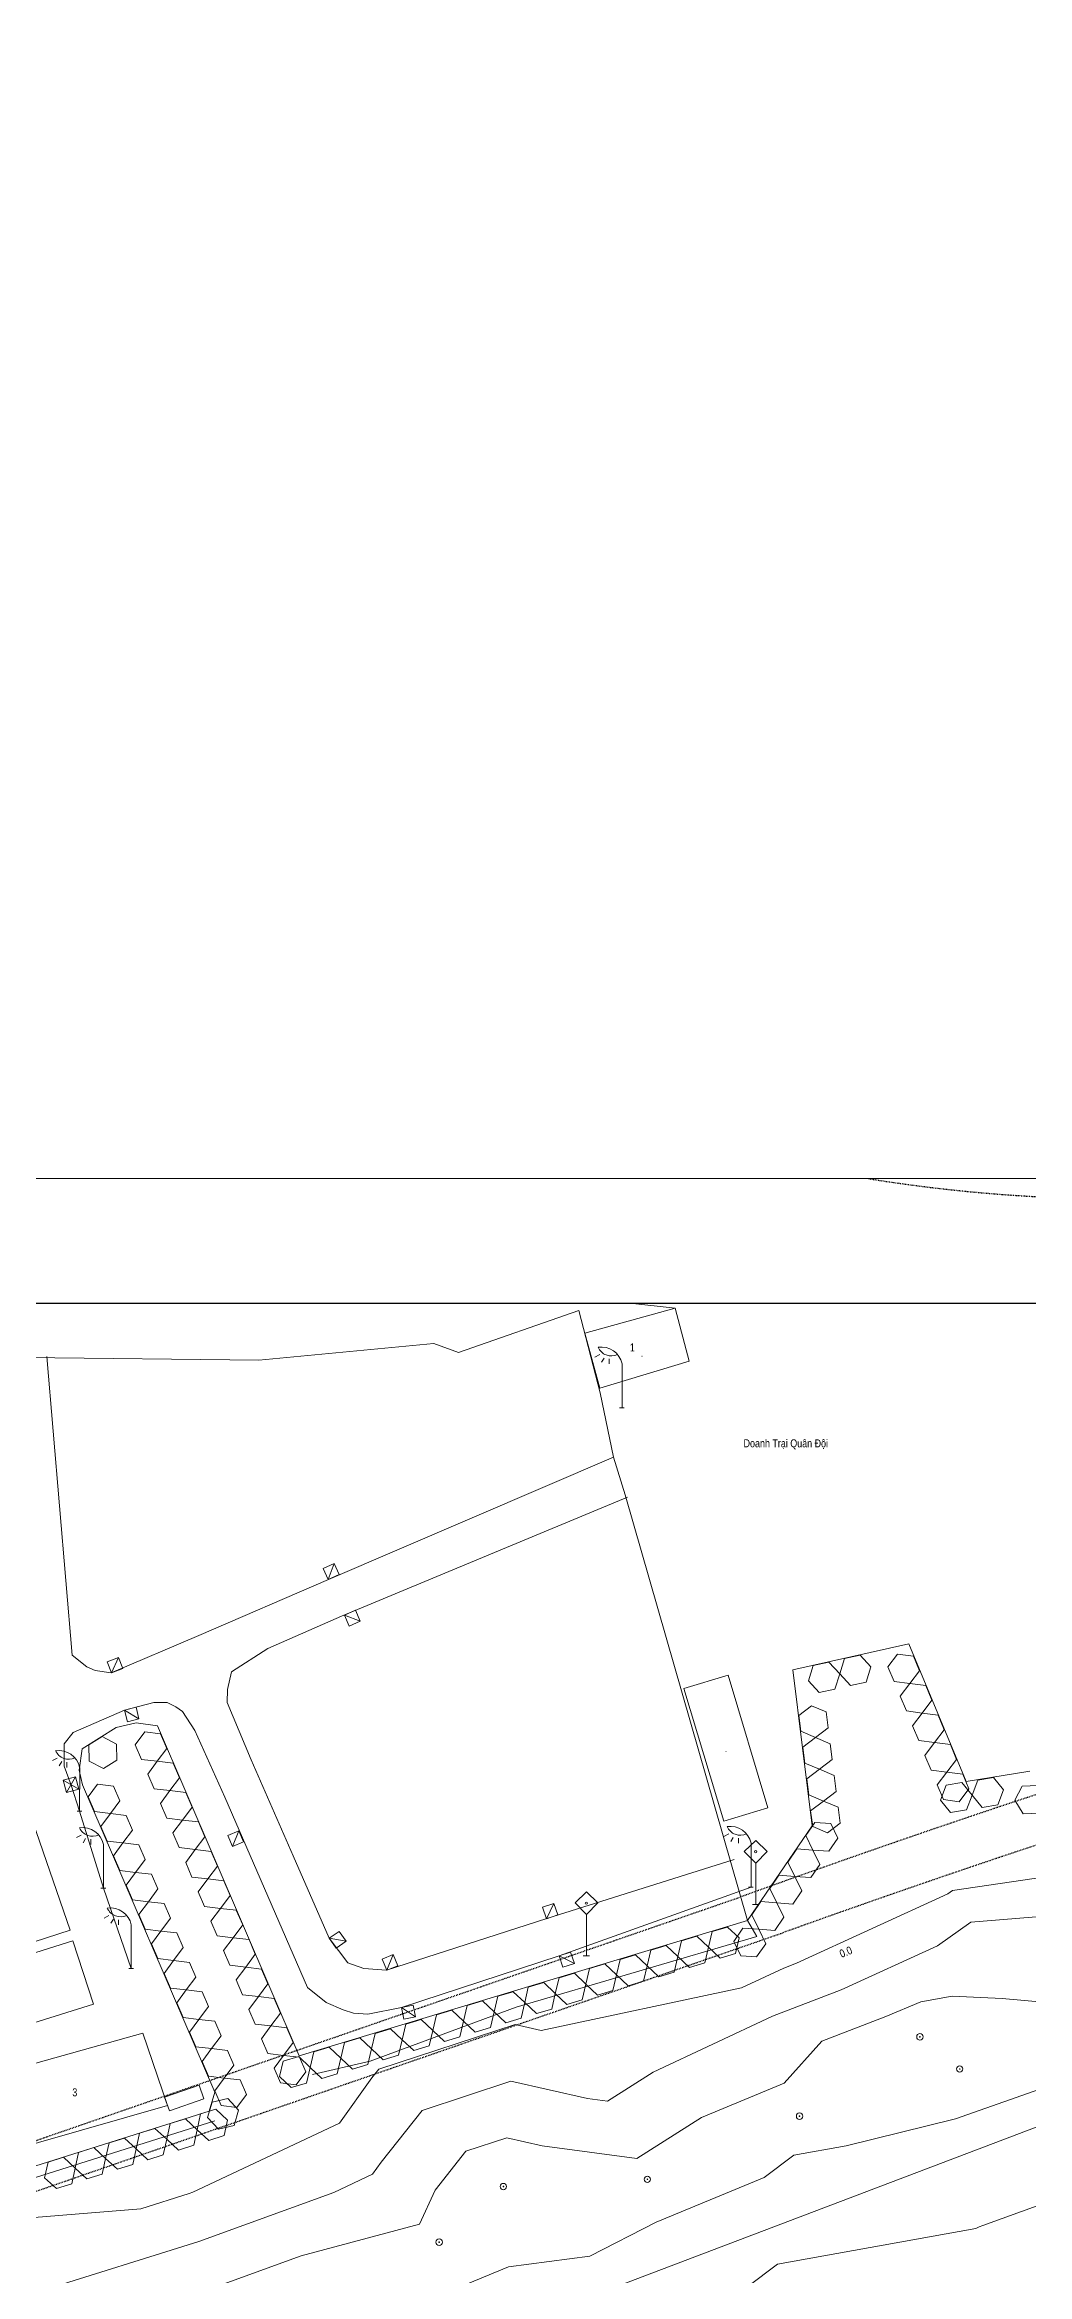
# Model space of a CAD drawing. Header units: millimetres. Extents: x 583747 to 595948, y 2304962 to 2309584.
# Drawn here: x 595581.2 to 595704, y 2307392.7 to 2307671.4 of the extents above; entities that cross this region are included whole.
import ezdxf
from ezdxf.enums import TextEntityAlignment as Align
from ezdxf.xclip import XClip

# ---------------------------------------------------------------- set-up
doc = ezdxf.new("R2010")
doc.units = ezdxf.units.MM
doc.linetypes.add('DASHDOT', pattern=[1, 0.5, -0.25, 0, -0.25])
for name, color, linetype, lineweight in [('00_nen', 8, 'Continuous', 5), ('KT-DV', 7, 'Continuous', 0), ('Nen dc cb Hong bang', 253, 'Continuous', 60)]:
    doc.layers.add(name, color=color, linetype=linetype, lineweight=lineweight)
doc.layers.add('A-PLOT LINE', color=6, linetype='DASHDOT')
doc.styles.add('ghicu', font='Vnarial.ttf', dxfattribs={"width": 0.8, "height": 1})

# ---------------------------------------------------------------- blocks, each defined once
blk = doc.blocks.new('PLOT')
at = {"layer": 'A-PLOT LINE', "color": 251}
for points in [[(3406473, 1341313), (3483144, 1403532)], [(3409967, 1336426), (3489632, 1401131)]]:
    blk.add_lwpolyline(points, dxfattribs=at)
for centre, radius, start, end in [((4366992, 346889), 1377564, 113.03385, 129.911384), ((4366992, 346889), 1371564, 113.002432, 129.767856), ((3429999, 1689349), 199498, 252.75164, 291.14207)]:
    blk.add_arc(centre, radius, start, end, dxfattribs=at)
blk = doc.blocks.new('DV')
ref = blk.add_blockref('PLOT', (-3147123, 179596, 0), dxfattribs=dict(rotation=340.0000000045929))
XClip(ref).set_block_clipping_path([(3437700.5976729654, 868981.9081885163), (3912891.8375199828, 1041937.3750337446), (3715693.8178756535, 1583734.481302836), (3240502.5780286361, 1410779.0144576086)])
blk = doc.blocks.new('nen dc cb Hong bang')
at = {"layer": '00_nen', "color": 0, "linetype": 'ByBlock', "lineweight": -2}
for p, q in [((-180.67, 301.11, -62.12), (-181.13, 300.6, -62.12)), ((-179.37, 301.03, -62.12), (-179.15, 300.43, -62.12)), ((-175.77, 295.82, -62.12), (-177.64, 300.97, -62.12)), ((-179.99, 300.88, -62.12), (-180.12, 300.29, -62.12)), ((-175.51, 295.92, -62.12), (-176.07, 295.71, -62.12)), ((-144.98, 250.37, -62.12), (-145.44, 249.86, -62.12)), ((-144.31, 250.14, -62.12), (-144.43, 249.55, -62.12)), ((-143.68, 250.29, -62.12), (-143.46, 249.69, -62.12)), ((-140.08, 245.08, -62.12), (-141.96, 250.23, -62.12)), ((-139.82, 245.18, -62.12), (-140.38, 244.97, -62.12)), ((-139.16, 243.11, -62.12), (-138.41, 243.38, -62.12)), ((-227.1, 230.49, -62.12), (-227.55, 229.99, -62.12)), ((-226.42, 230.27, -62.12), (-226.54, 229.67, -62.12)), ((-225.79, 230.41, -62.12), (-225.57, 229.81, -62.12)), ((-222.2, 225.21, -62.12), (-224.07, 230.36, -62.12)), ((-156.85, 229.82, -62.12), (-156.1, 230.1, -62.12)), ((-221.93, 225.31, -62.12), (-222.5, 225.1, -62.12)), ((-221, 222.47, -62.12), (-221.45, 221.96, -62.12)), ((-220.32, 222.25, -62.12), (-220.44, 221.65, -62.12)), ((-219.69, 222.39, -62.12), (-219.47, 221.79, -62.12)), ((-216.09, 217.19, -62.12), (-217.97, 222.34, -62.12)), ((-215.83, 217.28, -62.12), (-216.39, 217.08, -62.12)), ((-214.29, 214.22, -62.12), (-214.74, 213.72, -62.12)), ((-213.61, 214, -62.12), (-213.73, 213.4, -62.12)), ((-212.98, 214.14, -62.12), (-212.76, 213.54, -62.12)), ((-209.38, 208.94, -62.12), (-211.26, 214.09, -62.12)), ((-209.12, 209.04, -62.12), (-209.68, 208.83, -62.12))]:
    blk.add_line(p, q, dxfattribs=at)
at = {"layer": '00_nen', "color": 0, "linetype": 'ByBlock', "lineweight": -2, "flags": 128}
for points, elevation in [([(-112.31, 270.62), (-119.33, 266.68), (-131.99, 280.38), (-144.5, 272.37), (-135.52, 254.9), (-139.06, 240.99), (-139.06, 240.99), (-185.91, 205.89), (-216.71, 238.57), (-219.33, 238.03), (-221.5, 236.58), (-224.57, 232.65), (-224.02, 230.02), (-222.99, 228.43), (-194.27, 198.03), (-194.14, 195.56), (-216.71, 178.22)], -62.12), ([(-206.15, 167.24), (-189.77, 179.8), (-176, 191.34), (-172.23, 195.15), (-171.73, 196.92), (-169.13, 204.78), (-159.97, 212.01), (-150.24, 213.26), (-147.76, 213.8), (-143.64, 219.16), (-132.03, 230.83), (-125.1, 236.89), (-115.66, 246.2), (-112.79, 250.39), (-103.93, 254.44)], -63.12), ([(-186.58, 174.6), (-177.15, 182.51), (-164.58, 191.28), (-164.2, 195.98), (-162.26, 201.84), (-158.02, 205.18), (-153.52, 205.76), (-141.87, 208.31), (-136.04, 215.9), (-127.78, 223.49), (-125.18, 230.01), (-118.7, 235.67), (-115.24, 238.88), (-111.78, 240.91), (-105.83, 242.75), (-99.53, 244.46)], -64.12), ([(-88.89, 223.21), (-98.38, 215.29), (-98.73, 214.97), (-99.06, 214.64), (-120.82, 201.96), (-128.42, 190.28)], -63.12), ([(-94.4, 236.28), (-106.13, 226.63), (-117.82, 218.78), (-123.58, 215.43), (-126.09, 211.57), (-136.86, 201.68), (-143.22, 194.86), (-152.3, 190.11), (-159.6, 183.39)], -64.12), ([(-193.06, 194.67), (-216.32, 176.75), (-223.6, 173.03), (-231.55, 172.35), (-245.93, 180.95), (-264.62, 205.92), (-277.88, 231.98), (-292.66, 269.45), (-307.7, 308.59), (-317.9, 340.69), (-347.14, 414.61)], -62.12), ([(-71.4, 365.52), (-107.53, 347.85), (-107.53, 347.85), (-107.53, 347.85), (-147.73, 319.91), (-154.52, 328.32), (-156.63, 329.38), (-160.29, 329.93), (-163.96, 330.19), (-166.9, 329.85)], -62.12), ([(285.69, 123.97), (251.46, 165.72), (201.03, 231.76), (169.86, 270.4), (165.46, 275.19), (122.27, 331.12), (101.01, 361.79), (11.01, 303.93), (-32.79, 273.46), (-91.24, 233.49), (-141.92, 189.66), (-195.04, 143.62), (-214.92, 121.83), (-226.16, 101.87), (-233.11, 83.02), (-246.7, 35.6), (-271.86, -56.45)], -62.12), ([(-139.06, 240.99), (-171.66, 285.74), (-174.67, 289.64), (-178.98, 296.62), (-185.01, 305.37), (-197.37, 295.31), (-200.63, 295.28), (-220.46, 285.86), (-247.96, 276.15), (-251.61, 284.9), (-269.14, 278.57), (-295.47, 337.4)], -62.12), ([(-223.17, 316.27), (-211.02, 301.27), (-202.23, 300.98), (-195.86, 303.3), (-189.29, 305.97), (-173.8, 309.81)], -62.12), ([(-245.53, 277.19), (-229.76, 243.2), (-227.55, 242.48), (-226.39, 242.39), (-224.41, 242.8), (-215.71, 250.94), (-202.91, 263.09), (-174.67, 289.64)], -62.12), ([(-220.91, 170.63), (-197.97, 181.16), (-192.96, 185), (-192.56, 185.34), (-178.32, 199.72), (-176.43, 206.42), (-176, 207.73), (-161.91, 218.83), (-158.59, 219.26), (-136.89, 232.85), (-132.78, 236.97), (-131.49, 238.1), (-116.7, 252.71), (-116.28, 253.32), (-104.42, 259.71), (-102.15, 260.52), (-100.82, 261.84), (-79.42, 283.17), (-78.87, 283.5), (-78.28, 284.32), (-77.62, 284.86), (-77.1, 285.43)], -62.12), ([(-171.3, 285.57), (-199.8, 259.32), (-207.08, 252.37), (-210.34, 248.09), (-210.04, 245.82), (-209.51, 244.3), (-204.25, 238.61), (-195.2, 229.13), (-187.43, 221), (-184.19, 218.92), (-182.1, 218.93), (-179.35, 219.69), (-162.72, 232.63), (-143.27, 247.59)], -62.12), ([(-140.08, 245.08), (-159.67, 228.79), (-176, 215.96), (-179.65, 213.72), (-181.37, 213.22), (-182.72, 213.18), (-185.05, 213.31), (-187.88, 214.28), (-205.73, 233.09), (-212.12, 239.62), (-214.38, 241.32), (-215.38, 241.57), (-216.56, 241.72), (-218.13, 241.15), (-221.26, 239.01), (-226.32, 234.16), (-226.91, 232.46), (-225.95, 229.82), (-224.33, 227.91), (-222.2, 225.21), (-216.09, 217.19), (-209.38, 208.94)], -62.12), ([(-183.58, 204.29), (-177.37, 208.31), (-162.52, 220.94), (-137.29, 239.54), (-139.06, 240.99)], -62.12)]:
    blk.add_lwpolyline(points, dxfattribs=dict(at, elevation=elevation))
at = {"layer": '00_nen', "color": 0, "linetype": 'ByBlock', "lineweight": -2, "elevation": -62.12, "flags": 128}
for points in [[(-179.21, 297.18), (-169.89, 304.18), (-173.8, 309.81), (-183.36, 302.98)], [(-151.87, 268.98), (-141.49, 255.1), (-146.11, 251.65), (-156.49, 265.53)], [(-230.91, 218.94), (-227.25, 221.93), (-218.21, 210.83), (-221.93, 207.93)], [(-212.3, 203.13), (-223.08, 194.92), (-227.89, 201.67), (-217.44, 209.71)], [(-222.97, 189.15), (-205.28, 201.85), (-199.27, 194.43), (-217.38, 181.26)], [(-196.41, 198.18), (-199.97, 195.29), (-198.82, 193.89), (-195.27, 196.78)]]:
    blk.add_lwpolyline(points, close=True, dxfattribs=at)
at = {"layer": '00_nen', "color": 0, "linetype": 'ByBlock', "lineweight": -2, "elevation": -62.12}
for points in [[(-132.1, 275.34), (-130.15, 275.78), (-129.56, 277.69), (-130.91, 279.16), (-132.86, 278.72), (-133.46, 276.81)], [(-135.35, 274.07), (-135.45, 276.07), (-137.22, 276.99), (-138.91, 275.91), (-138.81, 273.91), (-137.04, 272.99)], [(-129.39, 272.41), (-127.43, 272.85), (-126.84, 274.76), (-128.2, 276.22), (-130.15, 275.78), (-130.74, 273.87)], [(-138.72, 271.91), (-138.81, 273.91), (-140.59, 274.83), (-142.27, 273.75), (-142.18, 271.75), (-140.41, 270.83)], [(-126.67, 269.47), (-124.72, 269.91), (-124.13, 271.82), (-125.48, 273.29), (-127.43, 272.85), (-128.03, 270.94)], [(-123.96, 266.53), (-122, 266.97), (-121.41, 268.88), (-122.77, 270.35), (-124.72, 269.91), (-125.31, 268)], [(-138.76, 268.86), (-140.76, 268.96), (-141.84, 267.28), (-140.93, 265.5), (-138.93, 265.4), (-137.84, 267.08)], [(-114.61, 265.32), (-114.59, 267.32), (-116.31, 268.34), (-118.05, 267.36), (-118.07, 265.36), (-116.35, 264.34)], [(-111.27, 265.36), (-109.41, 266.11), (-109.13, 268.09), (-110.71, 269.32), (-112.56, 268.57), (-112.84, 266.59)], [(-202.92, 265.18), (-201.87, 264.11), (-202.94, 263.06), (-203.99, 264.13)], [(-136.93, 265.3), (-138.93, 265.4), (-140.01, 263.72), (-139.1, 261.94), (-137.1, 261.84), (-136.02, 263.52)], [(-121.24, 263.59), (-119.29, 264.03), (-118.7, 265.94), (-120.05, 267.41), (-122, 266.97), (-122.6, 265.06)], [(-118.1, 263.36), (-118.07, 265.36), (-119.79, 266.38), (-121.54, 265.41), (-121.56, 263.41), (-119.84, 262.39)], [(-197.38, 259.54), (-198.47, 258.5), (-199.5, 259.59), (-198.42, 260.62)], [(-135.1, 261.74), (-137.1, 261.84), (-138.18, 260.16), (-137.27, 258.38), (-135.27, 258.28), (-134.19, 259.96)], [(-133.27, 258.18), (-135.27, 258.28), (-136.36, 256.6), (-135.44, 254.82), (-133.44, 254.72), (-132.36, 256.41)], [(-132, 254.56), (-133.43, 255.96), (-135.35, 255.42), (-135.85, 253.48), (-134.42, 252.08), (-132.49, 252.63)], [(-132.98, 250.69), (-134.42, 252.08), (-136.34, 251.54), (-136.83, 249.6), (-135.4, 248.21), (-133.48, 248.75)], [(-133.97, 246.81), (-135.4, 248.21), (-137.33, 247.67), (-137.82, 245.73), (-136.39, 244.33), (-134.46, 244.87)], [(-224.24, 244.92), (-223.25, 243.8), (-224.37, 242.81), (-225.37, 243.93)], [(-134.96, 242.93), (-136.39, 244.33), (-138.31, 243.79), (-138.81, 241.85), (-137.38, 240.45), (-135.45, 241)], [(-219.18, 238.59), (-220.42, 237.76), (-221.26, 239.01), (-220.01, 239.84)], [(-135.94, 239.06), (-137.38, 240.45), (-139.3, 239.91), (-139.79, 237.97), (-138.36, 236.58), (-136.44, 237.12)], [(-217.16, 233.94), (-215.21, 234.4), (-214.63, 236.31), (-216.01, 237.77), (-217.95, 237.31), (-218.53, 235.39)], [(-142.27, 234.21), (-142.51, 236.2), (-144.35, 236.98), (-145.95, 235.79), (-145.71, 233.8), (-143.87, 233.01)], [(-139.07, 236.61), (-139.31, 238.6), (-141.15, 239.38), (-142.75, 238.18), (-142.51, 236.2), (-140.67, 235.41)], [(-220.01, 232.81), (-220.76, 234.67), (-222.74, 234.95), (-223.97, 233.37), (-223.22, 231.51), (-221.24, 231.24)], [(-214.41, 231.03), (-212.47, 231.49), (-211.89, 233.4), (-213.26, 234.86), (-215.21, 234.4), (-215.78, 232.48)], [(-162.53, 234.71), (-161.59, 233.54), (-162.76, 232.6), (-163.7, 233.77)], [(-145.47, 231.81), (-145.71, 233.8), (-147.55, 234.59), (-149.15, 233.39), (-148.91, 231.4), (-147.07, 230.61)], [(-211.67, 228.12), (-209.72, 228.58), (-209.15, 230.49), (-210.52, 231.95), (-212.47, 231.49), (-213.04, 229.57)], [(-148.67, 229.42), (-148.91, 231.4), (-150.75, 232.19), (-152.35, 230.99), (-152.11, 229), (-150.27, 228.22)], [(-223.24, 227.75), (-224.16, 229.05), (-225.47, 228.12), (-224.54, 226.82)], [(-219.29, 229.62), (-221.24, 229.16), (-221.81, 227.24), (-220.44, 225.79), (-218.49, 226.25), (-217.92, 228.16)], [(-208.93, 225.2), (-206.98, 225.67), (-206.4, 227.58), (-207.78, 229.04), (-209.72, 228.58), (-210.3, 226.66)], [(-202.71, 227.62), (-203.75, 228.71), (-202.66, 229.74), (-201.63, 228.66)], [(-157.56, 228.54), (-158.74, 227.61), (-159.67, 228.79), (-158.49, 229.71)], [(-151.88, 227.02), (-152.11, 229), (-153.95, 229.79), (-155.55, 228.59), (-155.31, 226.6), (-153.48, 225.82)], [(-216.55, 226.71), (-218.49, 226.25), (-219.06, 224.33), (-217.69, 222.88), (-215.75, 223.34), (-215.17, 225.26)], [(-206.18, 222.29), (-204.24, 222.75), (-203.66, 224.67), (-205.03, 226.13), (-206.98, 225.67), (-207.55, 223.75)], [(-155.08, 224.62), (-155.31, 226.6), (-157.15, 227.39), (-158.75, 226.19), (-158.52, 224.21), (-156.68, 223.42)], [(-213.8, 223.8), (-215.75, 223.34), (-216.32, 221.42), (-214.94, 219.97), (-213, 220.43), (-212.43, 222.35)], [(-203.44, 219.38), (-201.49, 219.84), (-200.92, 221.76), (-202.29, 223.21), (-204.24, 222.75), (-204.81, 220.84)], [(-158.28, 222.22), (-158.52, 224.21), (-160.35, 224.99), (-161.96, 223.79), (-161.72, 221.81), (-159.88, 221.02)], [(-211.05, 220.9), (-213, 220.43), (-213.57, 218.52), (-212.2, 217.06), (-210.25, 217.53), (-209.68, 219.44)], [(-200.7, 216.47), (-198.75, 216.93), (-198.17, 218.85), (-199.55, 220.3), (-201.49, 219.84), (-202.07, 217.93)], [(-185.33, 221.36), (-186.2, 220.13), (-187.43, 221), (-186.56, 222.23)], [(-179.21, 221.82), (-178.2, 220.7), (-179.32, 219.7), (-180.32, 220.81)], [(-164.68, 217.42), (-164.92, 219.41), (-166.76, 220.2), (-168.36, 219), (-168.12, 217.01), (-166.28, 216.22)], [(-161.48, 219.82), (-161.72, 221.81), (-163.56, 222.59), (-165.16, 221.4), (-164.92, 219.41), (-163.08, 218.62)], [(-208.31, 217.99), (-210.25, 217.53), (-210.82, 215.61), (-209.45, 214.15), (-207.51, 214.62), (-206.93, 216.53)], [(-197.95, 213.56), (-196.01, 214.02), (-195.43, 215.94), (-196.8, 217.39), (-198.75, 216.93), (-199.32, 215.02)], [(-167.88, 215.03), (-168.12, 217.01), (-169.96, 217.8), (-171.56, 216.6), (-171.32, 214.61), (-169.48, 213.83)], [(-205.56, 215.08), (-207.51, 214.62), (-208.08, 212.7), (-206.7, 211.25), (-204.76, 211.71), (-204.19, 213.63)], [(-173.93, 215.46), (-175.21, 214.68), (-176, 215.96), (-174.72, 216.74)], [(-171.08, 212.63), (-171.32, 214.61), (-173.16, 215.4), (-174.76, 214.2), (-174.52, 212.21), (-172.68, 211.43)], [(-202.81, 212.17), (-204.76, 211.71), (-205.33, 209.79), (-203.96, 208.34), (-202.01, 208.8), (-201.44, 210.72)], [(-195.21, 210.65), (-193.26, 211.11), (-192.69, 213.03), (-194.06, 214.48), (-196.01, 214.02), (-196.58, 212.11)], [(-174.28, 210.23), (-174.52, 212.21), (-176.36, 213), (-177.96, 211.8), (-177.72, 209.82), (-175.88, 209.03)], [(-200.07, 209.26), (-202.01, 208.8), (-202.58, 206.89), (-201.21, 205.43), (-199.26, 205.89), (-198.69, 207.81)], [(-192.46, 207.74), (-190.52, 208.2), (-189.94, 210.12), (-191.32, 211.57), (-193.26, 211.11), (-193.84, 209.19)], [(-177.48, 207.83), (-177.72, 209.82), (-179.56, 210.6), (-181.16, 209.4), (-180.92, 207.42), (-179.09, 206.63)], [(-197.32, 206.36), (-199.26, 205.89), (-199.84, 203.98), (-198.46, 202.52), (-196.52, 202.99), (-195.95, 204.9)], [(-189.72, 204.83), (-187.78, 205.29), (-187.2, 207.2), (-188.57, 208.66), (-190.52, 208.2), (-191.09, 206.28)], [(-180.69, 205.43), (-180.92, 207.42), (-182.76, 208.2), (-184.36, 207), (-184.13, 205.02), (-182.29, 204.23)], [(-194.57, 203.45), (-196.52, 202.99), (-197.09, 201.07), (-195.72, 199.62), (-193.77, 200.08), (-193.2, 201.99)], [(-186.98, 201.92), (-185.03, 202.38), (-184.46, 204.29), (-185.83, 205.75), (-187.78, 205.29), (-188.35, 203.37)], [(-183.89, 203.03), (-184.13, 205.02), (-185.96, 205.81), (-187.57, 204.61), (-187.33, 202.62), (-185.49, 201.83)], [(-191.83, 200.54), (-193.77, 200.08), (-194.34, 198.16), (-192.97, 196.71), (-191.02, 197.17), (-190.45, 199.09)], [(-191.31, 193.32), (-191.58, 195.3), (-193.42, 196.07), (-195.01, 194.85), (-194.75, 192.86), (-192.9, 192.1)], [(-190.71, 196.93), (-192.49, 197.84), (-194.17, 196.74), (-194.06, 194.75), (-192.27, 193.84), (-190.6, 194.94)], [(-194.48, 190.88), (-194.75, 192.86), (-196.6, 193.63), (-198.18, 192.41), (-197.92, 190.43), (-196.07, 189.66)], [(-197.66, 188.44), (-197.92, 190.43), (-199.77, 191.19), (-201.35, 189.97), (-201.09, 187.99), (-199.24, 187.23)], [(-200.83, 186.01), (-201.09, 187.99), (-202.94, 188.75), (-204.52, 187.54), (-204.26, 185.55), (-202.41, 184.79)], [(-204, 183.57), (-204.26, 185.55), (-206.11, 186.32), (-207.7, 185.1), (-207.43, 183.12), (-205.59, 182.35)], [(-207.17, 181.13), (-207.43, 183.12), (-209.28, 183.88), (-210.87, 182.66), (-210.61, 180.68), (-208.76, 179.91)]]:
    blk.add_lwpolyline(points, close=True, dxfattribs=at)
for points in [[(-202.92, 265.18), (-202.94, 263.06)], [(-197.38, 259.54), (-199.5, 259.59)], [(-138.79, 243.25), (-140.55, 248.1), (-142.4, 248.96), (-141.52, 250.76), (-139.73, 249.93), (-140.55, 248.1)], [(-224.24, 244.92), (-224.37, 242.81)], [(-219.18, 238.59), (-221.26, 239.01)], [(-156.47, 229.96), (-158.24, 234.81), (-160.08, 235.67), (-159.21, 237.48), (-157.42, 236.64), (-158.24, 234.81)], [(-162.53, 234.71), (-162.76, 232.6)], [(-224.16, 229.05), (-224.54, 226.82)], [(-202.71, 227.62), (-202.66, 229.74)], [(-157.56, 228.54), (-159.67, 228.79)], [(-223.24, 227.75), (-225.47, 228.12)], [(-185.33, 221.36), (-187.43, 221)], [(-179.21, 221.82), (-179.32, 219.7)], [(-173.93, 215.46), (-176, 215.96)]]:
    blk.add_lwpolyline(points, dxfattribs=at)
at = {"layer": '00_nen', "color": 0, "linetype": 'ByBlock', "lineweight": -2}
for centre in [(-141.06, 249.42, -62.12), (-158.75, 236.13, -62.12)]:
    blk.add_circle(centre, 0.141, dxfattribs=at)
at = {"layer": '00_nen', "color": 0, "linetype": 'ByBlock', "lineweight": -2, "extrusion": (0.000117603, -1.02282e-05, 1)}
for centre, radius in [((-113.83, 234.74, -60.16), 0.4), ((-113.83, 234.74, -60.16), 0.04), ((-107.78, 232.67, -60.16), 0.4), ((-107.78, 232.67, -60.16), 0.04), ((-124.57, 220.27, -60.16), 0.4), ((-124.57, 220.27, -60.16), 0.04), ((-139.74, 206.33, -60.16), 0.4), ((-139.74, 206.33, -60.16), 0.04), ((-156.34, 199.31, -60.16), 0.4), ((-156.34, 199.31, -60.16), 0.04), ((-161.5, 190.03, -60.16), 0.4), ((-161.5, 190.03, -60.16), 0.04)]:
    blk.add_circle(centre, radius, dxfattribs=at)
at = {"layer": '00_nen', "color": 0, "linetype": 'ByBlock', "lineweight": -2}
for centre, radius, start, end in [((-179.91, 299.56, -62.12), 2.66, 32.0412, 118.6177), ((-179.88, 303.14, -62.12), 1.8, 223.7253, 315.3926), ((-144.22, 248.82, -62.12), 2.66, 32.0412, 118.6177), ((-144.19, 252.4, -62.12), 1.8, 223.7253, 315.3926), ((-226.33, 228.94, -62.12), 2.66, 32.0412, 118.6177), ((-226.31, 232.53, -62.12), 1.8, 223.7253, 315.3926), ((-220.23, 220.92, -62.12), 2.66, 32.0412, 118.6177), ((-220.2, 224.51, -62.12), 1.8, 223.7253, 315.3926), ((-213.52, 212.67, -62.12), 2.66, 32.0412, 118.6177), ((-213.49, 216.26, -62.12), 1.8, 223.7253, 315.3926)]:
    blk.add_arc(centre, radius, start, end, dxfattribs=at)
at = {"layer": '00_nen', "color": 0, "linetype": 'ByBlock', "lineweight": -2, "style": 'ghicu', "width": 0.8}
for s, p in [('1', (-177.15, 303.35, -62.12)), ('.', (-175.78, 303.12, -62.12)), ('.', (-148.99, 260.32, -62.12)), ('3', (-210.72, 192, -62.12))]:
    blk.add_text(s, height=1, rotation=20, dxfattribs=at).set_placement(p, align=Align.MIDDLE)
for s, rotation, p in [('Doanh Tr¹i Qu©n §éi', 20, (-159.81, 296.39, -62.12)), ('0.0', 42.2632, (-126.42, 240.64, -89.62))]:
    blk.add_text(s, height=1, rotation=rotation, dxfattribs=at).set_placement(p)

msp = doc.modelspace()

# ---------------------------------------------------------------- linework, layer by layer
msp.add_lwpolyline([(595445.95, 2307514.12), (595894.57, 2307514.12), (595894.57, 2307013.1), (595445.95, 2307013.1)], close=True)

# ---------------------------------------------------------------- block references
at = {"layer": 'KT-DV', "xscale": 0.001, "yscale": 0.001, "zscale": 0.001}
msp.add_blockref('DV', (595062.09, 2307132.7), dxfattribs=at)
at = {"layer": 'Nen dc cb Hong bang', "color": 250, "lineweight": 5, "transparency": 33554559}
ref = msp.add_blockref('nen dc cb Hong bang', (595717.06, 2307162.89, 62.12), dxfattribs=dict(at, rotation=339.9497468043105))
XClip(ref).set_block_clipping_path([(-203.3197306411, -233.6640955163), (218.1103911197, -79.8573456709), (46.3376134067, 390.7996488991), (-375.0925083541, 236.9928990537)])

doc.saveas('drawing.dxf')
